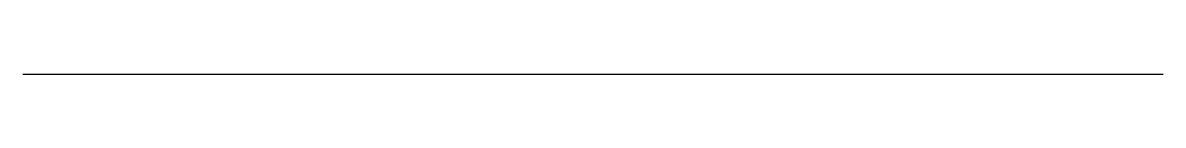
# Model space of a CAD drawing. Extents: x 10 to 35, y 10 to 10.
import ezdxf

# ---------------------------------------------------------------- set-up
doc = ezdxf.new("R2010")
doc.units = 0
doc.layers.get('0').update_dxf_attribs({"linetype": 'CONTINUOUS'})

# ---------------------------------------------------------------- blocks, each defined once
blk = doc.blocks.new('INNER')
blk.add_line((0, 0), (25, 0))
blk = doc.blocks.new('OUTER')
blk.add_blockref('INNER', (10, 10))

msp = doc.modelspace()

# ---------------------------------------------------------------- block references
msp.add_blockref('OUTER', (0, 0))

doc.saveas('drawing.dxf')
